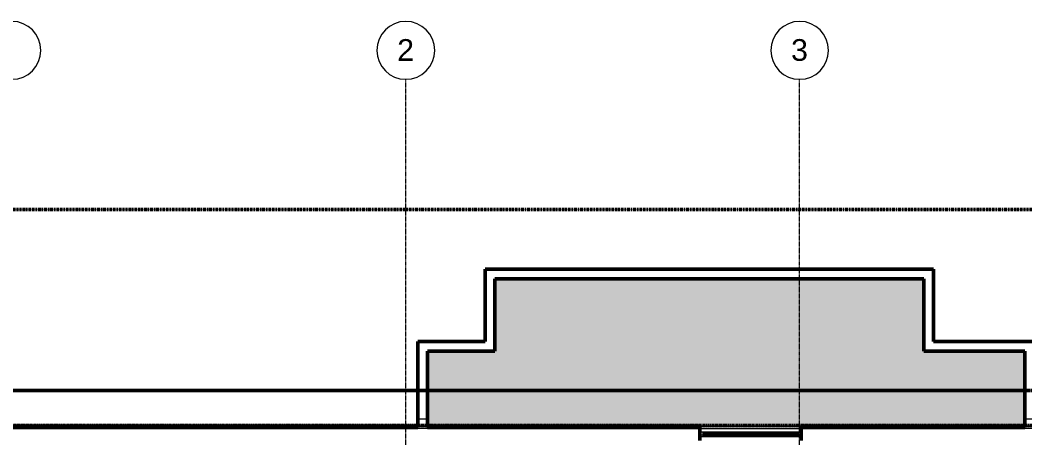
# Model space of a CAD drawing. Header units: inches. Extents: x -4218 to -1830, y 9767 to 12426.
# Drawn here: x -3475 to -2640, y 12079 to 12426 of the extents above; entities that cross this region are included whole.
import ezdxf

# ---------------------------------------------------------------- set-up
doc = ezdxf.new("R2010")
doc.units = ezdxf.units.IN
doc.header["$MEASUREMENT"] = 0
for name, pattern in [('Dash 1_16_', [0.125, 0.0625, -0.0625]), ('Double Dash 3_8_', [1, 0.375, -0.125, 0.125, -0.125, 0.125, -0.125]), ('Grid Line 1_2_', [0.875, 0.5, -0.125, 0.125, -0.125])]:
    doc.linetypes.add(name, pattern=pattern)
for name, color, linetype, lineweight in [('A-FLOR-4', 192, 'Continuous', 9), ('A-FLOR-PATT-1', 9, 'Continuous', 9), ('A-GLAZ-CWMG', 51, 'Continuous', 9), ('A-GLAZ-CWMG-1', 51, 'Continuous', 50), ('A-WALL', 113, 'Continuous', 13), ('C-PROP-LINE', 91, 'Double Dash 3_8_', 50), ('C-PROP-LINE-1', 91, 'Dash 1_16_', 50), ('S-FNDN-6', 32, 'Continuous', 9), ('S-FNDN-7', 32, 'Continuous', 50), ('S-GRID-1', 1, 'Grid Line 1_2_', 9), ('S-GRID-IDEN', 1, 'Continuous', 9)]:
    doc.layers.add(name, color=color, linetype=linetype, lineweight=lineweight)
doc.styles.add('Arial', font='arial.ttf', dxfattribs={"height": 18})

# ---------------------------------------------------------------- blocks, each defined once
blk = doc.blocks.new('Basic Wall _ EXT - C8AØF - _10_ CONCRETE _ 2_ EPS INSUL_ - ___-2578962-BACKGROUND - BASEMENT')
at = {"layer": 'S-FNDN-6'}
for p, q in [((-3152.32, 12089.19), (-3175.59, 12089.19)), ((-3175.59, 12089.19), (-3144.32, 12089.19)), ((-3144.32, 12095.13), (-3136.32, 12095.13)), ((-3144.32, 12089.19), (-3136.32, 12089.19)), ((-2640.32, 12095.13), (-2632.32, 12095.13)), ((-2640.32, 12089.19), (-2632.32, 12089.19))]:
    blk.add_line(p, q, dxfattribs=at)
blk = doc.blocks.new('Rectangular Mullion - Louver Frame-2534810-BACKGROUND - BASEMENT')
at = {"layer": 'A-GLAZ-CWMG'}
for p, q in [((-2910.12, 12080.19), (-2910.12, 12084.19)), ((-2826.12, 12084.19), (-2910.12, 12084.19)), ((-2826.12, 12080.19), (-2910.12, 12080.19)), ((-2826.12, 12084.19), (-2826.12, 12080.19))]:
    blk.add_line(p, q, dxfattribs=at)
blk = doc.blocks.new('Rectangular Mullion - louver-2534809-BACKGROUND - BASEMENT')
at = {"layer": 'A-GLAZ-CWMG'}
for p, q in [((-2908.12, 12081.3), (-2908.12, 12082.19)), ((-2908.12, 12081.3), (-2828.12, 12081.3)), ((-2828.12, 12082.19), (-2828.12, 12081.3))]:
    blk.add_line(p, q, dxfattribs=at)
at = {"layer": 'A-GLAZ-CWMG-1'}
for p, q in [((-2828.12, 12082.28), (-2908.12, 12082.28)), ((-2908.12, 12082.28), (-2908.12, 12082.19)), ((-2908.12, 12082.19), (-2828.12, 12082.19)), ((-2828.12, 12082.19), (-2828.12, 12082.28))]:
    blk.add_line(p, q, dxfattribs=at)
blk = doc.blocks.new('Family - ___-1878357-BACKGROUND - BASEMENT')
at = {"layer": 'C-PROP-LINE'}
blk.add_line((-3989.61, 12268.69), (-1926.87, 12268.69), dxfattribs=at)
blk = doc.blocks.new('Family - ___-2835860-BACKGROUND - BASEMENT')
at = {"layer": 'C-PROP-LINE-1'}
blk.add_line((-2636.92, 12118.59), (-3860.72, 12118.59), dxfattribs=at)
blk = doc.blocks.new('Family - ___-2835903-BACKGROUND - BASEMENT')
at = {"layer": 'C-PROP-LINE-1'}
blk.add_line((-2096.45, 12089.69), (-3831.82, 12089.69), dxfattribs=at)
blk = doc.blocks.new('Family - ___-2835932-BACKGROUND - BASEMENT')
at = {"layer": 'C-PROP-LINE-1'}
blk.add_line((-2067.55, 12118.59), (-3860.72, 12118.59), dxfattribs=at)
blk = doc.blocks.new('Grid - Grid Head - Circle-50561-BACKGROUND - BASEMENT')
at = {"layer": 'S-GRID-IDEN'}
for start, end in [(360, 180), (180, 360)]:
    blk.add_arc((0, 0), 0.25, start, end, dxfattribs=at)

msp = doc.modelspace()

# ---------------------------------------------------------------- hatches: boundary and pattern name
at = {"layer": 'A-FLOR-PATT-1'}
h = msp.add_hatch(dxfattribs=at)
h.set_pattern_fill('FP_3', color=256, style=0, pattern_type=2)
h.set_pattern_definition([(212.005, (-3.225, 8.062), (-161.2402825, -107.4918226), [5.07, -501.974]), (213.69, (0, 10.212), (-53.746352, -53.74678), [3.876, -189.91]), (198.435, (1.612, 10.749), (-107.493043, -53.746483), [1.7, -168.262]), (180, (3.76, 10.75), (-7e-15, -53.747), [2.15, -51.597]), (161.565, (5.375, 10.212), (-53.74607, 4.8e-05), [1.7, -168.262]), (333.435, (5.912, 48.91), (53.74613, 5e-05), [2.404, -117.777]), (296.565, (5.375, 49.984), (53.74653, -53.747072), [1.202, -118.979]), (270, (5.375, 52.67), (53.747, 3e-15), [2.687, -51.059]), (186.34, (5.912, 17.736), (-429.9727255, -53.7448118), [4.867, -481.829]), (296.565, (17.736, 51.06), (53.74653, -53.747072), [1.202, -118.979]), (303.69, (16.661, 52.672), (53.74678, -53.746352), [1.938, -191.848]), (229.399, (25.261, 29.023), (-268.731142, -322.4813064), [4.955, -490.564]), (243.435, (26.873, 32.248), (5e-05, -53.74613), [3.605, -116.576]), (213.69, (45.685, 26.336), (-53.746352, -53.74678), [1.938, -191.848]), (33.69, (29.561, 11.287), (53.746352, 53.74678), [1.938, -191.848]), (0, (28.486, 11.287), (0, 53.747), [1.075, -52.672]), (333.435, (27.41, 11.824), (53.74613, 5e-05), [1.202, -118.979]), (284.036, (26.873, 13.974), (53.745452, -161.240095), [2.216, -219.387]), (270, (26.873, 15.05), (53.747, 3e-15), [1.075, -52.672]), (243.435, (26.873, 16.124), (5e-05, -53.74613), [1.202, -118.979]), (135, (26.873, 16.66), (-53.74719, 4e-15), [0.76, -75.249]), (90, (26.873, 16.124), (-53.747, 3e-15), [0.537, -53.209]), (18.435, (46.222, 40.847), (107.493043, 53.746483), [3.399, -166.562]), (6.34, (49.447, 41.922), (429.9727255, 53.7448118), [4.867, -481.829]), (180, (47.297, 29.023), (-7e-15, -53.747), [3.225, -50.522]), (197.354, (55.896, 31.71), (-161.2394906, -53.7461613), [9.01, -891.947]), (198.435, (57.509, 32.248), (-107.493043, -53.746483), [1.7, -168.262]), (213.69, (59.121, 33.323), (-53.746352, -53.74678), [1.938, -191.848]), (251.565, (59.659, 34.935), (-4.8e-05, -53.74607), [1.7, -168.262]), (243.435, (60.196, 36.01), (5e-05, -53.74613), [1.202, -118.979]), (270, (60.196, 37.085), (53.747, 3e-15), [1.075, -52.672]), (293.199, (58.584, 40.847), (53.7472486, -107.4932332), [4.093, -405.228]), (315, (56.97, 42.46), (53.74719, 0), [2.28, -73.729]), (0, (54.284, 42.46), (0, 53.747), [2.687, -51.059]), (341.565, (42.46, 29.561), (53.74607, -4.8e-05), [1.7, -168.262]), (303.69, (41.385, 31.173), (53.74678, -53.746352), [1.938, -191.848]), (279.462, (40.847, 34.398), (53.745121, -268.732805), [3.269, -323.658]), (270, (40.847, 37.623), (53.747, 3e-15), [3.225, -50.522]), (239.036, (42.46, 40.31), (-53.7474274, -107.492684), [3.134, -310.26]), (188.13, (46.222, 40.847), (-322.479255, -53.7460447), [3.8, -376.245]), (116.565, (6.45, 39.235), (-53.74653, 53.747072), [1.202, -118.979]), (135, (7.525, 38.16), (-53.74719, 4e-15), [1.52, -74.489]), (168.69, (10.212, 37.623), (-53.7468035, -0.000329), [2.741, -271.314]), (191.31, (12.899, 38.16), (-214.98617, -53.747253), [2.741, -271.314]), (194.036, (15.049, 38.698), (-161.240095, -53.745452), [2.216, -219.387]), (236.31, (16.124, 40.31), (-53.746162, -107.493473), [1.938, -191.848]), (236.31, (17.199, 41.922), (-53.746162, -107.493473), [1.938, -191.848]), (270, (17.2, 43.535), (53.747, 3e-15), [1.612, -52.134]), (291.801, (16.124, 46.222), (53.745405, -107.4938445), [2.894, -286.54]), (116.565, (16.66, 34.935), (-53.74653, 53.747072), [2.404, -117.777]), (168.69, (19.349, 34.398), (-53.7468035, -0.000329), [2.741, -271.314]), (194.036, (21.499, 34.935), (-161.240095, -53.745452), [2.216, -219.387]), (225, (23.11, 36.548), (4e-15, -53.74719), [2.28, -73.729]), (251.565, (23.648, 38.16), (-4.8e-05, -53.74607), [1.7, -168.262]), (296.565, (22.574, 40.31), (53.74653, -53.747072), [2.404, -117.777]), (315, (21.5, 41.385), (53.74719, 0), [1.52, -74.489]), (326.31, (19.886, 42.46), (107.493473, -53.746162), [1.938, -191.848]), (0, (18.81, 42.46), (0, 53.747), [1.075, -52.672]), (33.69, (17.199, 41.385), (53.746352, 53.74678), [1.938, -191.848]), (71.565, (16.661, 39.772), (4.8e-05, 53.74607), [1.7, -168.262]), (63.435, (16.124, 38.698), (-5e-05, 53.74613), [1.202, -118.979]), (71.565, (15.587, 37.085), (4.8e-05, 53.74607), [1.7, -168.262]), (104.036, (15.587, 34.935), (-53.745452, 161.240095), [2.216, -219.387]), (45, (14.512, 33.86), (0, 53.74719), [1.52, -74.489]), (18.435, (12.899, 33.323), (107.493043, 53.746483), [1.7, -168.262]), (0, (10.21, 33.323), (0, 53.747), [2.687, -51.059]), (14.036, (8.062, 32.785), (161.240095, 53.745452), [2.216, -219.387]), (341.565, (6.45, 33.323), (53.74607, -4.8e-05), [1.7, -168.262]), (270, (6.45, 34.935), (53.747, 3e-15), [1.612, -52.134]), (225, (8.062, 36.548), (4e-15, -53.74719), [2.28, -73.729]), (198.435, (11.287, 37.623), (-107.493043, -53.746483), [3.399, -166.562]), (180, (13.974, 37.623), (-7e-15, -53.747), [2.687, -51.059]), (153.435, (15.05, 37.085), (-53.74613, -5e-05), [1.202, -118.979]), (206.565, (35.473, 28.486), (-53.747072, -53.74653), [1.202, -118.979]), (146.31, (37.085, 27.411), (-107.493473, 53.746162), [1.938, -191.848]), (119.745, (39.235, 23.648), (-161.240006, 268.7329498), [4.333, -428.985]), (95.711, (39.772, 18.274), (-53.7499707, 483.7182417), [5.401, -534.745]), (90, (39.77, 17.736), (-53.747, 3e-15), [0.537, -53.209]), (63.435, (39.235, 16.66), (-5e-05, 53.74613), [1.202, -118.979]), (26.565, (38.16, 16.124), (53.747072, 53.74653), [1.202, -118.979]), (0, (36.55, 16.124), (0, 53.747), [1.612, -52.134]), (0, (36.01, 16.124), (0, 53.747), [0.537, -53.209]), (0, (34.935, 16.124), (0, 53.747), [1.075, -52.672]), (326.31, (33.323, 17.199), (107.493473, -53.746162), [1.938, -191.848]), (333.435, (32.248, 17.736), (53.74613, 5e-05), [1.202, -118.979]), (284.036, (31.71, 19.886), (53.745452, -161.240095), [2.216, -219.387]), (270, (31.71, 20.96), (53.747, 3e-15), [1.075, -52.672]), (270, (31.71, 22.574), (53.747, 3e-15), [1.612, -52.134]), (258.69, (32.248, 25.261), (0.000329, -53.7468035), [2.741, -271.314]), (231.34, (34.398, 27.948), (-161.240446, -214.9860746), [3.441, -340.704]), (270, (45.685, 26.873), (53.747, 3e-15), [0.537, -53.209]), (270, (45.685, 27.41), (53.747, 3e-15), [0.537, -53.209]), (326.31, (44.072, 28.486), (107.493473, -53.746162), [1.938, -191.848]), (333.435, (40.847, 30.098), (53.74613, 5e-05), [3.605, -116.576]), (0, (38.16, 30.1), (0, 53.747), [2.687, -51.059]), (63.435, (37.623, 29.023), (-5e-05, 53.74613), [1.202, -118.979]), (90, (37.623, 26.873), (-53.747, 3e-15), [2.15, -51.597]), (135, (39.235, 25.26), (-53.74719, 4e-15), [2.28, -73.729]), (161.565, (40.847, 24.723), (-53.74607, 4.8e-05), [1.7, -168.262]), (180, (42.46, 24.723), (-7e-15, -53.747), [1.612, -52.134]), (198.435, (44.072, 25.261), (-107.493043, -53.746483), [1.7, -168.262]), (351.87, (23.111, 54.284), (53.7461965, 0.0002374), [7.601, -372.445]), (14.036, (20.961, 53.747), (161.240095, 53.745452), [2.216, -219.387]), (53.13, (19.349, 51.597), (107.493888, 161.239608), [2.687, -266.045]), (95.194, (19.886, 45.685), (-53.7425223, 537.4656776), [5.937, -587.714]), (101.31, (20.424, 42.997), (-53.747253, 214.98617), [2.741, -271.314]), (143.13, (22.574, 41.385), (-161.239608, 107.493888), [2.687, -266.045]), (161.565, (24.186, 40.847), (-53.74607, 4.8e-05), [1.7, -168.262]), (198.435, (25.798, 41.385), (-107.493043, -53.746483), [1.7, -168.262]), (225, (28.486, 44.072), (4e-15, -53.74719), [3.8, -72.209]), (228.814, (32.248, 48.372), (-322.4798873, -376.2254623), [5.713, -565.62]), (251.565, (32.785, 49.984), (-4.8e-05, -53.74607), [1.7, -168.262]), (270, (32.785, 50.52), (53.747, 3e-15), [0.537, -53.209]), (288.435, (32.248, 52.134), (53.746483, -107.493043), [1.7, -168.262]), (326.31, (30.636, 53.209), (107.493473, -53.746162), [1.938, -191.848]), (90, (5.91, 40.31), (-53.747, 3e-15), [3.762, -49.984]), (338.199, (13.437, 47.297), (161.239646, -53.7457635), [2.894, -286.54]), (0, (10.21, 47.297), (0, 53.747), [3.225, -50.522]), (30.964, (7.525, 45.685), (161.239769, 107.4935973), [3.134, -310.26]), (45, (5.912, 44.072), (0, 53.74719), [2.28, -73.729]), (90, (-2.687, 23.11), (-53.747, 3e-15), [3.762, -49.984]), (116.565, (-1.075, 19.886), (-53.74653, 53.747072), [3.605, -116.576]), (153.435, (2.15, 18.274), (-53.74613, -5e-05), [3.605, -116.576]), (180, (4.837, 18.274), (-7e-15, -53.747), [2.687, -51.059]), (218.66, (7.525, 20.424), (-53.746083, -53.7467553), [3.441, -340.704]), (231.34, (9.674, 23.111), (-161.240446, -214.9860746), [3.441, -340.704]), (213.69, (12.899, 25.261), (-53.746352, -53.74678), [3.876, -189.91]), (239.036, (14.512, 27.948), (-53.7474274, -107.492684), [3.134, -310.26]), (270, (14.51, 29.023), (53.747, 3e-15), [1.075, -52.672]), (270, (14.51, 30.636), (53.747, 3e-15), [1.612, -52.134]), (315, (12.9, 32.248), (53.74719, 0), [2.28, -73.729]), (350.538, (9.674, 32.785), (53.7463033, 0.0004666), [3.269, -323.658]), (14.036, (5.375, 31.71), (161.240095, 53.745452), [4.432, -217.171]), (18.435, (0.537, 30.098), (107.493043, 53.746483), [5.099, -164.863]), (45, (-1.075, 28.486), (0, 53.74719), [2.28, -73.729]), (45, (-2.687, 26.873), (0, 53.74719), [2.28, -73.729]), (108.435, (9.137, 15.049), (-53.746483, 107.493043), [3.399, -166.562]), (126.87, (10.749, 12.899), (-53.746296, 53.746504), [2.687, -266.045]), (146.31, (12.362, 11.824), (-107.493473, 53.746162), [1.938, -191.848]), (161.565, (13.974, 11.287), (-53.74607, 4.8e-05), [1.7, -168.262]), (135, (15.587, 9.674), (-53.74719, 4e-15), [2.28, -73.729]), (161.565, (17.199, 9.137), (-53.74607, 4.8e-05), [1.7, -168.262]), (180, (18.81, 9.137), (-7e-15, -53.747), [1.612, -52.134]), (206.565, (19.886, 9.674), (-53.747072, -53.74653), [1.202, -118.979]), (206.565, (22.036, 10.75), (-53.747072, -53.74653), [2.404, -117.777]), (189.462, (25.261, 11.287), (-268.732805, -53.745121), [3.269, -323.658]), (243.435, (26.336, 13.437), (5e-05, -53.74613), [2.404, -117.777]), (270, (26.336, 13.974), (53.747, 3e-15), [0.537, -53.209]), (270, (26.336, 15.05), (53.747, 3e-15), [1.075, -52.672]), (326.31, (24.723, 18.274), (107.493473, -53.746162), [1.938, -191.848]), (327.995, (20.424, 20.961), (268.733967, -161.2380842), [5.07, -501.974]), (329.036, (17.736, 22.574), (107.492684, -53.7474274), [3.134, -310.26]), (341.565, (14.512, 23.648), (53.74607, -4.8e-05), [3.399, -166.562]), (0, (12.36, 23.65), (0, 53.747), [2.15, -51.597]), (33.69, (10.749, 22.574), (53.746352, 53.74678), [1.938, -191.848]), (53.13, (9.137, 20.424), (107.493888, 161.239608), [2.687, -266.045]), (63.435, (8.062, 18.274), (-5e-05, 53.74613), [2.404, -117.777]), (225, (32.785, 13.974), (4e-15, -53.74719), [2.28, -73.729]), (236.31, (33.86, 15.587), (-53.746162, -107.493473), [1.938, -191.848]), (270, (33.86, 16.124), (53.747, 3e-15), [0.537, -53.209]), (315, (32.785, 17.2), (53.74719, 0), [1.52, -74.489]), (333.435, (30.636, 18.274), (53.74613, 5e-05), [2.404, -117.777]), (18.435, (27.411, 17.199), (107.493043, 53.746483), [3.399, -166.562]), (75.964, (26.873, 15.049), (0.000257, 53.746622), [2.216, -219.387]), (71.565, (2.687, 4.837), (4.8e-05, 53.74607), [1.7, -168.262]), (135, (3.762, 3.762), (-53.74719, 4e-15), [1.52, -74.489]), (146.31, (5.375, 2.687), (-107.493473, 53.746162), [1.938, -191.848]), (153.435, (7.525, 1.612), (-53.74613, -5e-05), [2.404, -117.777]), (180, (8.06, 1.61), (-7e-15, -53.747), [0.537, -53.209]), (161.565, (9.674, 1.075), (-53.74607, 4.8e-05), [1.7, -168.262]), (180, (11.824, 1.075), (-7e-15, -53.747), [2.15, -51.597]), (198.435, (13.437, 1.612), (-107.493043, -53.746483), [1.7, -168.262]), (210.964, (16.124, 3.225), (-161.239769, -107.4935973), [3.134, -310.26]), (206.565, (17.2, 3.762), (-53.747072, -53.74653), [1.202, -118.979]), (251.565, (17.736, 5.375), (-4.8e-05, -53.74607), [1.7, -168.262]), (303.69, (16.661, 6.987), (53.74678, -53.746352), [1.938, -191.848]), (306.87, (15.049, 9.137), (53.746296, -53.746504), [2.687, -266.045]), (323.13, (12.899, 10.749), (161.239608, -107.493888), [2.687, -266.045]), (345.964, (10.749, 11.287), (53.746622, -0.000257), [2.216, -219.387]), (18.435, (9.137, 10.749), (107.493043, 53.746483), [1.7, -168.262]), (30.964, (6.45, 9.137), (161.239769, 107.4935973), [3.134, -310.26]), (39.806, (3.225, 6.45), (53.745895, 53.7473397), [4.198, -415.576]), (135, (19.35, 1.612), (-53.74719, 4e-15), [0.76, -75.249]), (153.435, (20.424, 1.075), (-53.74613, -5e-05), [1.202, -118.979]), (191.31, (23.111, 1.612), (-214.98617, -53.747253), [2.741, -271.314]), (165.964, (25.261, 1.075), (-53.746622, 0.000257), [2.216, -219.387]), (175.236, (31.71, 0.537), (-53.7466193, 0.0007513), [6.472, -640.722]), (206.565, (32.785, 1.075), (-53.747072, -53.74653), [1.202, -118.979]), (225, (33.86, 2.15), (4e-15, -53.74719), [1.52, -74.489]), (270, (33.86, 4.837), (53.747, 3e-15), [2.687, -51.059]), (270, (33.86, 6.45), (53.747, 3e-15), [1.612, -52.134]), (308.66, (31.71, 9.137), (53.7467553, -53.746083), [3.441, -340.704]), (338.199, (29.023, 10.212), (161.239646, -53.7457635), [2.894, -286.54]), (348.69, (26.336, 10.749), (53.7468035, 0.000329), [2.741, -271.314]), (18.435, (21.499, 9.137), (107.493043, 53.746483), [5.099, -164.863]), (36.87, (19.349, 7.525), (53.746504, 53.746296), [2.687, -266.045]), (68.199, (18.274, 4.837), (53.7457635, 161.239646), [2.894, -286.54]), (101.31, (18.811, 2.15), (-53.747253, 214.98617), [2.741, -271.314]), (348.69, (13.974, 53.209), (53.7468035, 0.000329), [2.741, -271.314]), (354.806, (8.062, 53.747), (53.7467267, 0.0004023), [5.937, -587.714]), (0, (6.45, 53.747), (0, 53.747), [1.612, -52.134]), (45, (5.375, 52.672), (0, 53.74719), [1.52, -74.489]), (180, (9.674, 47.834), (-7e-15, -53.747), [1.612, -52.134]), (188.13, (13.437, 48.372), (-322.479255, -53.7460447), [3.8, -376.245]), (172.875, (17.736, 47.834), (-53.7469793, 0.0004808), [4.333, -428.985]), (225, (18.274, 48.372), (4e-15, -53.74719), [0.76, -75.249]), (270, (18.274, 49.984), (53.747, 3e-15), [1.612, -52.134]), (161.565, (35.473, 51.597), (-53.74607, 4.8e-05), [1.7, -168.262]), (180, (37.623, 51.597), (-7e-15, -53.747), [2.15, -51.597]), (198.435, (39.235, 52.134), (-107.493043, -53.746483), [1.7, -168.262]), (170.538, (42.46, 51.597), (-53.7463033, -0.0004666), [3.269, -323.658]), (213.69, (44.072, 52.672), (-53.746352, -53.74678), [1.938, -191.848]), (270, (44.07, 53.21), (53.747, 3e-15), [0.537, -53.209]), (296.565, (43.535, 54.284), (53.74653, -53.747072), [1.202, -118.979]), (341.565, (40.31, 55.359), (53.74607, -4.8e-05), [3.399, -166.562]), (341.565, (37.085, 56.434), (53.74607, -4.8e-05), [3.399, -166.562]), (14.036, (34.935, 55.896), (161.240095, 53.745452), [2.216, -219.387]), (45, (33.323, 54.284), (0, 53.74719), [2.28, -73.729]), (104.036, (33.86, 52.134), (-53.745452, 161.240095), [2.216, -219.387]), (0, (-8.06, 5.375), (0, 53.747), [0.537, -53.209]), (315, (-9.137, 6.45), (53.74719, 0), [1.52, -74.489]), (274.764, (-9.674, 12.899), (53.7498183, -591.21148), [6.472, -640.722]), (255.964, (-9.137, 15.049), (-0.000257, -53.746622), [2.216, -219.387]), (225, (-8.062, 16.124), (4e-15, -53.74719), [1.52, -74.489]), (198.435, (-3.225, 17.736), (-107.493043, -53.746483), [5.099, -164.863]), (180, (-2.687, 17.736), (-7e-15, -53.747), [0.537, -53.209]), (171.87, (1.075, 17.199), (-53.7461965, -0.0002374), [3.8, -376.245]), (146.31, (7.525, 16.661), (-107.493473, 53.746162), [1.938, -191.848]), (108.435, (8.599, 13.437), (-53.746483, 107.493043), [3.399, -166.562]), (90, (8.6, 12.9), (-53.747, 3e-15), [0.537, -53.209]), (71.565, (8.062, 11.287), (4.8e-05, 53.74607), [1.7, -168.262]), (26.565, (6.987, 10.75), (53.747072, 53.74653), [1.202, -118.979]), (18.435, (5.375, 10.212), (107.493043, 53.746483), [1.7, -168.262]), (126.87, (34.398, 6.45), (-53.746296, 53.746504), [2.687, -266.045]), (123.69, (35.473, 4.837), (-53.74678, 53.746352), [1.938, -191.848]), (149.036, (38.16, 3.225), (-107.492684, 53.7474274), [3.134, -310.26]), (168.69, (40.847, 2.687), (-53.7468035, -0.000329), [2.741, -271.314]), (213.69, (42.46, 3.762), (-53.746352, -53.74678), [1.938, -191.848]), (251.565, (42.997, 5.375), (-4.8e-05, -53.74607), [1.7, -168.262]), (270, (42.997, 5.91), (53.747, 3e-15), [0.537, -53.209]), (279.462, (42.46, 9.137), (53.745121, -268.732805), [3.269, -323.658]), (243.435, (42.997, 10.212), (5e-05, -53.74613), [1.202, -118.979]), (270, (42.997, 10.75), (53.747, 3e-15), [0.537, -53.209]), (296.565, (41.385, 13.974), (53.74653, -53.747072), [3.605, -116.576]), (329.036, (38.698, 15.587), (107.492684, -53.7474274), [3.134, -310.26]), (8.13, (34.935, 15.049), (322.479255, 53.7460447), [3.8, -376.245]), (45, (32.785, 12.9), (0, 53.74719), [3.04, -72.969]), (45, (31.71, 11.824), (0, 53.74719), [1.52, -74.489]), (90, (31.71, 10.21), (-53.747, 3e-15), [1.612, -52.134]), (123.69, (32.785, 8.599), (-53.74678, 53.746352), [1.938, -191.848]), (101.31, (40.847, 18.274), (-53.747253, 214.98617), [2.741, -271.314]), (108.435, (41.385, 16.661), (-53.746483, 107.493043), [1.7, -168.262]), (135, (41.922, 16.124), (-53.74719, 4e-15), [0.76, -75.249]), (180, (43.535, 16.124), (-7e-15, -53.747), [1.612, -52.134]), (213.69, (45.147, 17.199), (-53.746352, -53.74678), [1.938, -191.848]), (187.125, (49.447, 17.736), (-376.2258933, -53.7460037), [4.333, -428.985]), (236.31, (50.522, 19.349), (-53.746162, -107.493473), [1.938, -191.848]), (270, (50.52, 19.886), (53.747, 3e-15), [0.537, -53.209]), (288.435, (49.984, 21.499), (53.746483, -107.493043), [1.7, -168.262]), (285.945, (48.909, 25.261), (53.7457394, -161.239833), [3.913, -387.368]), (315, (47.834, 26.336), (53.74719, 0), [1.52, -74.489]), (18.435, (46.222, 25.798), (107.493043, 53.746483), [1.7, -168.262]), (29.745, (42.46, 23.648), (268.7329498, 161.240006), [4.333, -428.985]), (18.435, (40.847, 23.111), (107.493043, 53.746483), [1.7, -168.262]), (75.964, (40.31, 20.961), (0.000257, 53.746622), [2.216, -219.387]), (180, (24.723, 34.935), (-7e-15, -53.747), [1.612, -52.134]), (180, (25.8, 34.935), (-7e-15, -53.747), [1.075, -52.672]), (135, (26.873, 33.86), (-53.74719, 4e-15), [1.52, -74.489]), (90, (26.873, 32.25), (-53.747, 3e-15), [1.612, -52.134]), (26.565, (18.81, 23.648), (53.747072, 53.74653), [3.605, -116.576]), (341.565, (17.199, 24.186), (53.74607, -4.8e-05), [1.7, -168.262]), (300.964, (15.587, 26.873), (107.4935973, -161.239769), [3.134, -310.26]), (71.565, (25.798, 28.486), (4.8e-05, 53.74607), [1.7, -168.262]), (90, (25.8, 25.8), (-53.747, 3e-15), [2.687, -51.059]), (123.69, (26.873, 24.186), (-53.74678, 53.746352), [1.938, -191.848]), (153.435, (29.023, 23.11), (-53.74613, -5e-05), [2.404, -117.777]), (198.435, (30.636, 23.648), (-107.493043, -53.746483), [1.7, -168.262]), (243.435, (31.173, 24.723), (5e-05, -53.74613), [1.202, -118.979]), (255.964, (31.71, 26.873), (-0.000257, -53.746622), [2.216, -219.387]), (251.565, (32.248, 28.486), (-4.8e-05, -53.74607), [1.7, -168.262]), (291.801, (31.173, 31.173), (53.745405, -107.4938445), [2.894, -286.54]), (323.13, (29.023, 32.785), (161.239608, -107.493888), [2.687, -266.045]), (18.435, (27.411, 32.248), (107.493043, 53.746483), [1.7, -168.262]), (63.435, (26.336, 30.098), (-5e-05, 53.74613), [2.404, -117.777]), (135, (22.036, 20.424), (-53.74719, 4e-15), [2.28, -73.729]), (149.036, (24.723, 18.811), (-107.492684, 53.7474274), [3.134, -310.26]), (146.31, (26.336, 17.736), (-107.493473, 53.746162), [1.938, -191.848]), (180, (27.41, 17.736), (-7e-15, -53.747), [1.075, -52.672]), (210.964, (30.098, 19.349), (-161.239769, -107.4935973), [3.134, -310.26]), (243.435, (30.636, 20.424), (5e-05, -53.74613), [1.202, -118.979]), (303.69, (29.561, 22.036), (53.74678, -53.746352), [1.938, -191.848]), (321.34, (26.873, 24.186), (214.9860746, -161.240446), [3.441, -340.704]), (345.964, (24.723, 24.723), (53.746622, -0.000257), [2.216, -219.387]), (11.31, (22.036, 24.186), (214.98617, 53.747253), [2.741, -271.314]), (26.565, (20.96, 23.648), (53.747072, 53.74653), [1.202, -118.979]), (71.565, (20.424, 22.036), (4.8e-05, 53.74607), [1.7, -168.262]), (15.945, (19.349, 33.86), (161.239833, 53.7457394), [3.913, -387.368]), (29.745, (15.587, 31.71), (268.7329498, 161.240006), [4.333, -428.985]), (63.435, (15.05, 30.636), (-5e-05, 53.74613), [1.202, -118.979]), (90, (15.05, 29.023), (-53.747, 3e-15), [1.612, -52.134]), (104.036, (15.587, 26.873), (-53.745452, 161.240095), [2.216, -219.387]), (120.964, (17.199, 24.186), (-107.4935973, 161.239769), [3.134, -310.26]), (153.435, (47.297, 52.672), (-53.74613, -5e-05), [1.202, -118.979]), (180, (48.37, 52.67), (-7e-15, -53.747), [1.075, -52.672]), (209.745, (52.134, 54.821), (-268.7329498, -161.240006), [4.333, -428.985]), (225, (54.284, 56.97), (4e-15, -53.74719), [3.04, -72.969]), (239.036, (55.896, 59.659), (-53.7474274, -107.492684), [3.134, -310.26]), (239.036, (57.509, 62.346), (-53.7474274, -107.492684), [3.134, -310.26]), (270, (57.51, 62.883), (53.747, 3e-15), [0.537, -53.209]), (333.435, (56.434, 63.42), (53.74613, 5e-05), [1.202, -118.979]), (0, (54.82, 63.42), (0, 53.747), [1.612, -52.134]), (45, (53.21, 61.81), (0, 53.74719), [2.28, -73.729]), (26.565, (46.76, 58.584), (53.747072, 53.74653), [7.211, -112.97]), (30.964, (44.072, 56.971), (161.239769, 107.4935973), [3.134, -310.26]), (90, (44.07, 55.896), (-53.747, 3e-15), [1.075, -52.672]), (128.66, (46.222, 53.209), (-53.7467553, 53.746083), [3.441, -340.704]), (255.964, (40.31, 35.473), (-0.000257, -53.746622), [2.216, -219.387]), (281.31, (39.772, 38.16), (53.747253, -214.98617), [2.741, -271.314]), (309.806, (37.085, 41.385), (53.7473397, -53.745895), [4.198, -415.576]), (329.036, (34.398, 42.997), (107.492684, -53.7474274), [3.134, -310.26]), (345.964, (32.248, 43.535), (53.746622, -0.000257), [2.216, -219.387]), (0, (30.1, 43.535), (0, 53.747), [2.15, -51.597]), (26.565, (27.948, 42.46), (53.747072, 53.74653), [2.404, -117.777]), (45, (26.336, 40.847), (0, 53.74719), [2.28, -73.729]), (53.13, (24.723, 38.698), (107.493888, 161.239608), [2.687, -266.045]), (90, (24.723, 37.085), (-53.747, 3e-15), [1.612, -52.134]), (135, (26.336, 35.473), (-53.74719, 4e-15), [2.28, -73.729]), (144.462, (30.098, 32.785), (-161.238939, 107.4938196), [4.623, -457.722]), (135, (32.785, 30.098), (-53.74719, 4e-15), [3.8, -72.209]), (153.435, (34.935, 29.023), (-53.74613, -5e-05), [2.404, -117.777]), (206.565, (37.085, 30.098), (-53.747072, -53.74653), [2.404, -117.777]), (230.194, (39.772, 33.323), (-214.9878405, -268.731413), [4.198, -415.576]), (66.801, (32.785, 46.222), (107.4952753, 268.7318964), [4.093, -405.228]), (90, (32.785, 44.61), (-53.747, 3e-15), [1.612, -52.134]), (153.435, (33.86, 44.072), (-53.74613, -5e-05), [1.202, -118.979]), (153.435, (36.01, 42.997), (-53.74613, -5e-05), [2.404, -117.777]), (149.036, (38.698, 41.385), (-107.492684, 53.7474274), [3.134, -310.26]), (180, (41.385, 41.385), (-7e-15, -53.747), [2.687, -51.059]), (180, (44.61, 41.385), (-7e-15, -53.747), [3.225, -50.522]), (213.69, (46.222, 42.46), (-53.746352, -53.74678), [1.938, -191.848]), (243.435, (47.297, 44.61), (5e-05, -53.74613), [2.404, -117.777]), (277.125, (46.76, 48.909), (53.7460037, -376.2258933), [4.333, -428.985]), (315, (45.685, 49.984), (53.74719, 0), [1.52, -74.489]), (341.565, (44.072, 50.522), (53.74607, -4.8e-05), [1.7, -168.262]), (352.875, (39.772, 51.059), (53.7469793, -0.0004808), [4.333, -428.985]), (0, (37.085, 51.06), (0, 53.747), [2.687, -51.059]), (21.801, (34.398, 49.984), (107.4938445, 53.745405), [2.894, -286.54]), (90, (58.584, 47.297), (-53.747, 3e-15), [2.15, -51.597]), (90, (58.584, 45.147), (-53.747, 3e-15), [2.15, -51.597]), (56.31, (57.509, 43.535), (53.746162, 107.493473), [1.938, -191.848]), (18.435, (55.896, 42.997), (107.493043, 53.746483), [1.7, -168.262]), (0, (50.52, 42.997), (0, 53.747), [5.375, -48.372]), (341.565, (48.909, 43.535), (53.74607, -4.8e-05), [1.7, -168.262]), (296.565, (48.372, 44.61), (53.74653, -53.747072), [1.202, -118.979]), (278.13, (47.834, 48.372), (53.7460447, -322.479255), [3.8, -376.245]), (270, (47.834, 48.91), (53.747, 3e-15), [0.537, -53.209]), (251.565, (48.372, 50.522), (-4.8e-05, -53.74607), [1.7, -168.262]), (225, (49.984, 52.134), (4e-15, -53.74719), [2.28, -73.729]), (218.66, (52.672, 54.284), (-53.746083, -53.7467553), [3.441, -340.704]), (225, (54.284, 55.896), (4e-15, -53.74719), [2.28, -73.729]), (206.565, (55.36, 56.434), (-53.747072, -53.74653), [1.202, -118.979]), (180, (56.434, 56.434), (-7e-15, -53.747), [1.075, -52.672]), (123.69, (57.509, 54.821), (-53.74678, 53.746352), [1.938, -191.848]), (108.435, (58.046, 53.209), (-53.746483, 107.493043), [1.7, -168.262]), (98.13, (58.584, 49.447), (-53.7460447, 322.479255), [3.8, -376.245])])
h.paths.add_polyline_path([(-3136.32, 12087.19), (-2640.32, 12087.19), (-2640.32, 12151.19), (-2724.32, 12151.19), (-2724.32, 12211.19), (-3080.32, 12211.19), (-3080.32, 12151.19), (-3136.32, 12151.19), (-3136.32, 12087.31)], flags=0)

# ---------------------------------------------------------------- linework, layer by layer
at = {"layer": 'A-FLOR-4'}
msp.add_line((-2910.12, 12087.19), (-2826.12, 12087.19), dxfattribs=at)
at = {"layer": 'A-WALL'}
for p, q in [((-3144.32, 12087.19), (-3144.32, 12089.19)), ((-3136.32, 12087.19), (-3136.32, 12089.19)), ((-2640.32, 12087.19), (-2640.32, 12089.19)), ((-3829.32, 12087.19), (-3144.32, 12087.19)), ((-3136.32, 12087.19), (-2910.12, 12087.19)), ((-2826.12, 12087.19), (-2640.32, 12087.19))]:
    msp.add_line(p, q, dxfattribs=at)
at = {"layer": 'S-FNDN-6'}
for p, q in [((-3152.32, 12089.19), (-3152.32, 12087.21)), ((-3136.32, 12089.19), (-3144.32, 12089.19)), ((-2910.12, 12089.19), (-2826.12, 12089.19)), ((-2632.32, 12089.19), (-2640.32, 12089.19)), ((-3136.32, 12087.19), (-3144.32, 12087.19)), ((-2632.32, 12087.19), (-2640.32, 12087.19))]:
    msp.add_line(p, q, dxfattribs=at)
at = {"layer": 'S-FNDN-7'}
for p, q in [((-3088.32, 12219.19), (-3088.32, 12159.19)), ((-2716.32, 12219.19), (-3088.32, 12219.19)), ((-2716.32, 12159.19), (-2716.32, 12219.19)), ((-3080.32, 12151.19), (-3080.32, 12211.19)), ((-3080.32, 12211.19), (-2724.32, 12211.19)), ((-2724.32, 12211.19), (-2724.32, 12151.19)), ((-3144.32, 12159.19), (-3144.32, 12089.19)), ((-3088.32, 12159.19), (-3144.32, 12159.19)), ((-2632.32, 12159.19), (-2716.32, 12159.19)), ((-3136.32, 12089.19), (-3136.32, 12151.19)), ((-3136.32, 12151.19), (-3080.32, 12151.19)), ((-2724.32, 12151.19), (-2640.32, 12151.19)), ((-2640.32, 12151.19), (-2640.32, 12089.19)), ((-3144.32, 12089.19), (-3831.32, 12089.19)), ((-2910.12, 12089.19), (-3136.32, 12089.19)), ((-2910.12, 12077.19), (-2910.12, 12089.19)), ((-2640.32, 12089.19), (-2826.12, 12089.19)), ((-2826.12, 12089.19), (-2826.12, 12077.19))]:
    msp.add_line(p, q, dxfattribs=at)
at = {"layer": 'S-GRID-1'}
for p, q in [((-3154.32, 9836.18), (-3154.32, 12376.81)), ((-2827.32, 9836.18), (-2827.32, 12376.81))]:
    msp.add_line(p, q, dxfattribs=at)

# ---------------------------------------------------------------- block references
at = {"layer": 'A-GLAZ-CWMG'}
for name in ['Rectangular Mullion - Louver Frame-2534810-BACKGROUND - BASEMENT', 'Rectangular Mullion - louver-2534809-BACKGROUND - BASEMENT']:
    msp.add_blockref(name, (0, 0), dxfattribs=at)
at = {"layer": 'C-PROP-LINE'}
msp.add_blockref('Family - ___-1878357-BACKGROUND - BASEMENT', (0, 0), dxfattribs=at)
at = {"layer": 'C-PROP-LINE-1'}
for name in ['Family - ___-2835860-BACKGROUND - BASEMENT', 'Family - ___-2835932-BACKGROUND - BASEMENT', 'Family - ___-2835903-BACKGROUND - BASEMENT']:
    msp.add_blockref(name, (0, 0), dxfattribs=at)
at = {"layer": 'S-FNDN-6'}
msp.add_blockref('Basic Wall _ EXT - C8AØF - _10_ CONCRETE _ 2_ EPS INSUL_ - ___-2578962-BACKGROUND - BASEMENT', (0, 0), dxfattribs=at)
at = {"layer": 'S-GRID-IDEN', "xscale": 95.99999999999994, "yscale": 95.99999999999994, "zscale": 95.99999999999994}
for p in [(-3481.32, 12400.81), (-3154.32, 12400.81), (-2827.32, 12400.81)]:
    msp.add_blockref('Grid - Grid Head - Circle-50561-BACKGROUND - BASEMENT', p, dxfattribs=at)

# ---------------------------------------------------------------- texts
at = {"layer": 'S-GRID-IDEN', "char_height": 18, "width": 16.968, "attachment_point": 1, "style": 'Arial'}
for s, insert in [('2', (-3161.45, 12410.1)), ('3', (-2834.45, 12410.1))]:
    msp.add_mtext(s, dxfattribs=dict(at, insert=insert))

doc.saveas('drawing.dxf')
